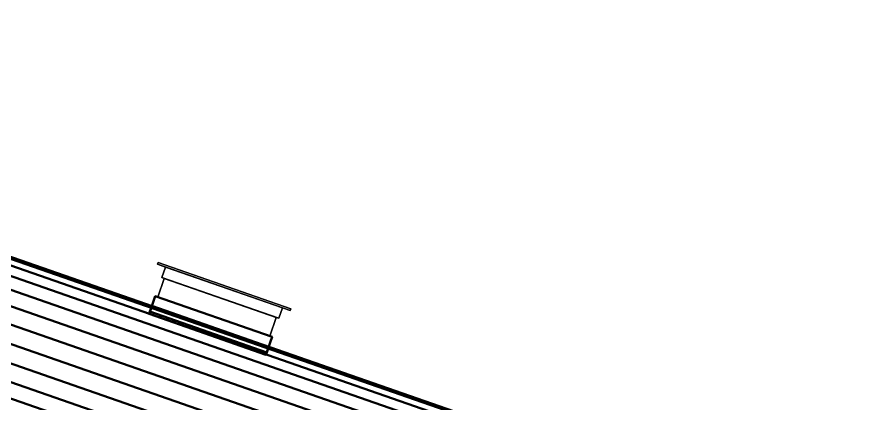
# Model space of a CAD drawing. Header units: inches. Extents: x -1654 to 1344, y -1538 to 36.
# Drawn here: x -564.1 to -481.3, y -922.1 to -884.6 of the extents above; entities that cross this region are included whole.
import ezdxf

# ---------------------------------------------------------------- set-up
doc = ezdxf.new("R2010")
doc.units = ezdxf.units.IN
doc.header["$MEASUREMENT"] = 0
doc.linetypes.add('Center', pattern=[1.25, 0.25, -0.1875, 0.625, -0.1875])
for name, color, linetype, lineweight in [('M-EQPT', 2, 'Continuous', 50), ('M-HVAC-CDFF', 3, 'Continuous', 30), ('M-HVAC-CDFF-SA', 3, 'Continuous', 30), ('M-HVAC-DUCT', 1, 'Center', 30), ('M-HVAC-DUCT-SA', 1, 'Continuous', 50)]:
    doc.layers.add(name, color=color, linetype=linetype, lineweight=lineweight)

# ---------------------------------------------------------------- blocks, each defined once
blk = doc.blocks.new('Heat Pump - Horizontal - Water Source - Heat Pump 5 Ton Horizontal-844844-_3D_')
at = {"layer": 'M-EQPT'}
mesh = blk.add_polyface(dxfattribs=at)
corners = [(35.6, -12.699, 10.65), (35.6, 12.699, 10.65), (-35.6, 12.699, 10.65), (-35.6, -12.699, 10.65)]
mesh.append_faces([[corners[k] for k in face] for face in [(3, 0, 1, 2)]])
mesh = blk.add_polyface(dxfattribs=at)
corners = [(35.6, -12.699, -10.65), (-35.6, -12.699, -10.65), (-35.6, 12.699, -10.65), (35.6, 12.699, -10.65)]
mesh.append_faces([[corners[k] for k in face] for face in [(2, 3, 0, 1)]])
mesh = blk.add_polyface(dxfattribs=at)
corners = [(-35.6, 12.699, 10.65), (35.6, 12.699, 10.65), (35.6, 12.699, -10.65), (-35.6, 12.699, -10.65)]
mesh.append_faces([[corners[k] for k in face] for face in [(0, 1, 2, 3)]])
blk = doc.blocks.new('Supply Diffuser - Sidewall - 12 x 6-951750-_3D_')
at = {"layer": 'M-HVAC-CDFF'}
mesh = blk.add_polyface(dxfattribs=at)
corners = [(-5.75, 3, 2.75), (5.75, 3, 2.75), (5.75, 3, -2.75), (-5.75, 3, -2.75)]
mesh.append_faces([[corners[k] for k in face] for face in [(2, 3, 0, 1)]])
mesh = blk.add_polyface(dxfattribs=at)
corners = [(-5.75, 3, 2.75), (-5.75, 3, -2.75), (-5.75, 1.078125, -2.75), (-5.75, 1.078125, 2.75)]
mesh.append_faces([[corners[k] for k in face] for face in [(2, 3, 0, 1)]])
mesh = blk.add_polyface(dxfattribs=at)
corners = [(-5.75, 3, -2.75), (5.75, 3, -2.75), (5.75, 1.078125, -2.75), (-5.75, 1.078125, -2.75)]
mesh.append_faces([[corners[k] for k in face] for face in [(2, 3, 0, 1)]])
mesh = blk.add_polyface(dxfattribs=at)
corners = [(5.75, 3, 2.75), (-5.75, 3, 2.75), (-5.75, 1.078125, 2.75), (5.75, 1.078125, 2.75)]
mesh.append_faces([[corners[k] for k in face] for face in [(2, 3, 0, 1)]])
mesh = blk.add_polyface(dxfattribs=at)
corners = [(5.75, 3, -2.75), (5.75, 3, 2.75), (5.75, 1.078125, 2.75), (5.75, 1.078125, -2.75)]
mesh.append_faces([[corners[k] for k in face] for face in [(2, 3, 0, 1)]])
mesh = blk.add_polyface(dxfattribs=at)
corners = [(-6, 1.078125, 3), (6, 1.078125, 3), (6, 1.078125, -3), (-6, 1.078125, -3), (-5.75, 1.078125, 2.75), (-5.75, 1.078125, -2.75), (5.75, 1.078125, -2.75), (5.75, 1.078125, 2.75)]
mesh.append_faces([[corners[k] for k in face] for face in [(3, 5, 6, 2), (2, 6, 7, 1)]], dxfattribs={"vtx0": -1, "vtx2": -1})
mesh.append_faces([[corners[k] for k in face] for face in [(4, 5, 3, 0), (7, 4, 0, 1)]], dxfattribs={"vtx1": -1, "vtx3": -1})
mesh = blk.add_polyface(dxfattribs=at)
corners = [(-6, 1.078125, 3), (-6, 1.078125, -3), (-6, 0, -3), (-6, 0, 3)]
mesh.append_faces([[corners[k] for k in face] for face in [(2, 3, 0, 1)]])
mesh = blk.add_polyface(dxfattribs=at)
corners = [(-6, 1.078125, -3), (6, 1.078125, -3), (6, 0, -3), (-6, 0, -3)]
mesh.append_faces([[corners[k] for k in face] for face in [(2, 3, 0, 1)]])
mesh = blk.add_polyface(dxfattribs=at)
corners = [(6, 1.078125, 3), (-6, 1.078125, 3), (-6, 0, 3), (6, 0, 3)]
mesh.append_faces([[corners[k] for k in face] for face in [(2, 3, 0, 1)]])
mesh = blk.add_polyface(dxfattribs=at)
corners = [(6, 1.078125, -3), (6, 1.078125, 3), (6, 0, 3), (6, 0, -3)]
mesh.append_faces([[corners[k] for k in face] for face in [(2, 3, 0, 1)]])
mesh = blk.add_polyface(dxfattribs=at)
corners = [(6.8125, 0, 3.8125), (6.8125, 0, -3.8125), (-6.8125, 0, -3.8125), (-6.8125, 0, 3.8125), (-6, 0, 3), (-6, 0, -3), (6, 0, -3), (6, 0, 3)]
mesh.append_faces([[corners[k] for k in face] for face in [(3, 4, 5, 2), (2, 5, 6, 1)]], dxfattribs={"vtx0": -1, "vtx2": -1})
mesh.append_faces([[corners[k] for k in face] for face in [(7, 4, 3, 0), (6, 7, 0, 1)]], dxfattribs={"vtx1": -1, "vtx3": -1})
mesh = blk.add_polyface(dxfattribs=at)
corners = [(-6.8125, -0.1875, 3.8125), (6.8125, -0.1875, 3.8125), (6.8125, 0, 3.8125), (-6.8125, 0, 3.8125)]
mesh.append_faces([[corners[k] for k in face] for face in [(3, 0, 1, 2)]])
mesh = blk.add_polyface(dxfattribs=at)
corners = [(-6.8125, -0.1875, -3.8125), (-6.8125, -0.1875, 3.8125), (-6.8125, 0, 3.8125), (-6.8125, 0, -3.8125)]
mesh.append_faces([[corners[k] for k in face] for face in [(0, 1, 2, 3)]])
mesh = blk.add_polyface(dxfattribs=at)
corners = [(6.8125, -0.1875, -3.8125), (-6.8125, -0.1875, -3.8125), (-6.8125, 0, -3.8125), (6.8125, 0, -3.8125)]
mesh.append_faces([[corners[k] for k in face] for face in [(3, 0, 1, 2)]])
mesh = blk.add_polyface(dxfattribs=at)
corners = [(6.8125, -0.1875, 3.8125), (-6.8125, -0.1875, 3.8125), (-6.8125, -0.1875, -3.8125), (6.8125, -0.1875, -3.8125)]
mesh.append_faces([[corners[k] for k in face] for face in [(3, 0, 1, 2)]])
mesh = blk.add_polyface(dxfattribs=at)
corners = [(6.8125, -0.1875, 3.8125), (6.8125, -0.1875, -3.8125), (6.8125, 0, -3.8125), (6.8125, 0, 3.8125)]
mesh.append_faces([[corners[k] for k in face] for face in [(0, 1, 2, 3)]])
blk = doc.blocks.new('Rectangular Takeoff - Standard-912471-_3D_')
at = {"layer": 'M-HVAC-DUCT', "color": 8, "linetype": 'Continuous', "lineweight": 50}
mesh = blk.add_polyface(dxfattribs=at)
corners = [(-0.824, -6, 3), (-0.824, 6, 3), (-0.824, 6, -3), (-0.824, -6, -3)]
mesh.append_faces([[corners[k] for k in face] for face in [(2, 3, 0, 1)]], dxfattribs={"color": 8})
mesh = blk.add_polyface(dxfattribs=at)
corners = [(-0.824, 6, -3), (1, 6, -3), (1, -6, -3), (-0.824, -6, -3)]
mesh.append_faces([[corners[k] for k in face] for face in [(3, 0, 1, 2)]], dxfattribs={"color": 8})
mesh = blk.add_polyface(dxfattribs=at)
corners = [(-0.824, 6, 3), (1, 6, 3), (1, 6, -3), (-0.824, 6, -3)]
mesh.append_faces([[corners[k] for k in face] for face in [(2, 3, 0, 1)]], dxfattribs={"color": 8})
mesh = blk.add_polyface(dxfattribs=at)
corners = [(1, -6, 3), (1, 6, 3), (-0.824, 6, 3), (-0.824, -6, 3)]
mesh.append_faces([[corners[k] for k in face] for face in [(1, 2, 3, 0)]], dxfattribs={"color": 8})
mesh = blk.add_polyface(dxfattribs=at)
corners = [(1, -6, 3), (1, -6, -3), (1, 6, -3), (1, 6, 3)]
mesh.append_faces([[corners[k] for k in face] for face in [(3, 0, 1, 2)]], dxfattribs={"color": 8})
mesh = blk.add_polyface(dxfattribs=at)
corners = [(-0.824, -6, -3), (1, -6, -3), (1, -6, 3), (-0.824, -6, 3)]
mesh.append_faces([[corners[k] for k in face] for face in [(2, 3, 0, 1)]], dxfattribs={"color": 8})

msp = doc.modelspace()

# ---------------------------------------------------------------- linework, layer by layer
at = {"layer": 'M-HVAC-DUCT', "color": 5}
msp.add_line((-521.525, -931.333, 1332), (-634.077, -892.116, 1332), dxfattribs=at)
msp.add_line((-521.525, -931.333, 1332), (-634.077, -892.116, 1332), dxfattribs=at)

# ---------------------------------------------------------------- block references
at = {"layer": 'M-EQPT', "rotation": 70.79013128408354}
msp.add_blockref('Heat Pump - Horizontal - Water Source - Heat Pump 5 Ton Horizontal-844844-_3D_', (-460.347, -927.501, 1332), dxfattribs=at)
at = {"layer": 'M-HVAC-CDFF-SA', "rotation": 160.7901312840832}
msp.add_blockref('Supply Diffuser - Sidewall - 12 x 6-951750-_3D_', (-544.034, -910.783, 1332), dxfattribs=at)
at = {"layer": 'M-HVAC-DUCT-SA', "color": 8, "extrusion": (0, 0, -1), "rotation": 109.2098687159166}
msp.add_blockref('Rectangular Takeoff - Standard-912471-_3D_', (545.35, -914.56, -1332), dxfattribs=at)

# ---------------------------------------------------------------- meshes
at = {"layer": 'M-HVAC-DUCT-SA', "color": 8}
mesh = msp.add_polyface(dxfattribs=at)
corners = [(-521.525, -931.333, 1340), (-520.939, -929.652, 1339.799), (-520.383, -928.055, 1339.208), (-519.883, -926.623, 1338.255), (-519.467, -925.427, 1336.988), (-519.153, -924.527, 1335.471), (-518.958, -923.968, 1333.78), (-518.892, -923.778, 1332), (-631.445, -884.562, 1332), (-631.511, -884.751, 1333.78), (-631.706, -885.31, 1335.471), (-632.019, -886.21, 1336.988), (-632.436, -887.406, 1338.255), (-632.935, -888.838, 1339.208), (-633.492, -890.435, 1339.799), (-634.077, -892.116, 1340)]
mesh.append_faces([[corners[k] for k in face] for face in [(9, 10, 5, 6), (10, 11, 4, 5), (3, 4, 11, 12), (12, 13, 2, 3), (13, 14, 1, 2)]], dxfattribs={"vtx1": -1, "vtx3": -1, "color": 8})
mesh.append_faces([[corners[k] for k in face] for face in [(7, 8, 9, 6)]], dxfattribs={"vtx2": -1, "color": 8})
mesh.append_faces([[corners[k] for k in face] for face in [(14, 15, 0, 1)]], dxfattribs={"vtx3": -1, "color": 8})
mesh = msp.add_polyface(dxfattribs=at)
corners = [(-518.892, -923.778, 1332), (-518.958, -923.968, 1330.22), (-519.153, -924.527, 1328.529), (-519.467, -925.427, 1327.012), (-519.883, -926.623, 1325.745), (-520.383, -928.055, 1324.792), (-520.939, -929.652, 1324.201), (-521.525, -931.333, 1324), (-634.077, -892.116, 1324), (-633.492, -890.435, 1324.201), (-632.935, -888.838, 1324.792), (-632.436, -887.406, 1325.745), (-632.019, -886.21, 1327.012), (-631.706, -885.31, 1328.529), (-631.511, -884.751, 1330.22), (-631.445, -884.562, 1332)]
mesh.append_faces([[corners[k] for k in face] for face in [(8, 9, 6, 7)]], dxfattribs={"vtx1": -1, "color": 8})
mesh.append_faces([[corners[k] for k in face] for face in [(9, 10, 5, 6), (10, 11, 4, 5), (3, 4, 11, 12), (12, 13, 2, 3), (13, 14, 1, 2)]], dxfattribs={"vtx1": -1, "vtx3": -1, "color": 8})
mesh.append_faces([[corners[k] for k in face] for face in [(14, 15, 0, 1)]], dxfattribs={"vtx3": -1, "color": 8})
mesh = msp.add_polyface(dxfattribs=at)
corners = [(-524.157, -938.888, 1332), (-524.091, -938.698, 1333.78), (-523.896, -938.139, 1335.471), (-523.583, -937.239, 1336.988), (-523.166, -936.043, 1338.255), (-522.667, -934.611, 1339.208), (-522.11, -933.014, 1339.799), (-521.525, -931.333, 1340), (-634.077, -892.116, 1340), (-634.663, -893.797, 1339.799), (-635.22, -895.394, 1339.208), (-635.719, -896.826, 1338.255), (-636.135, -898.023, 1336.988), (-636.449, -898.923, 1335.471), (-636.644, -899.481, 1333.78), (-636.71, -899.671, 1332)]
mesh.append_faces([[corners[k] for k in face] for face in [(8, 9, 6, 7)]], dxfattribs={"vtx1": -1, "color": 8})
mesh.append_faces([[corners[k] for k in face] for face in [(9, 10, 5, 6), (10, 11, 4, 5), (3, 4, 11, 12), (12, 13, 2, 3), (13, 14, 1, 2)]], dxfattribs={"vtx1": -1, "vtx3": -1, "color": 8})
mesh.append_faces([[corners[k] for k in face] for face in [(14, 15, 0, 1)]], dxfattribs={"vtx3": -1, "color": 8})
mesh = msp.add_polyface(dxfattribs=at)
corners = [(-521.525, -931.333, 1324), (-522.11, -933.014, 1324.201), (-522.667, -934.611, 1324.792), (-523.166, -936.043, 1325.745), (-523.583, -937.239, 1327.012), (-523.896, -938.139, 1328.529), (-524.091, -938.698, 1330.22), (-524.157, -938.888, 1332), (-636.71, -899.671, 1332), (-636.644, -899.481, 1330.22), (-636.449, -898.923, 1328.529), (-636.135, -898.023, 1327.012), (-635.719, -896.826, 1325.745), (-635.22, -895.394, 1324.792), (-634.663, -893.797, 1324.201), (-634.077, -892.116, 1324)]
mesh.append_faces([[corners[k] for k in face] for face in [(8, 9, 6, 7)]], dxfattribs={"vtx1": -1, "color": 8})
mesh.append_faces([[corners[k] for k in face] for face in [(9, 10, 5, 6), (10, 11, 4, 5), (3, 4, 11, 12), (12, 13, 2, 3), (13, 14, 1, 2)]], dxfattribs={"vtx1": -1, "vtx3": -1, "color": 8})
mesh.append_faces([[corners[k] for k in face] for face in [(14, 15, 0, 1)]], dxfattribs={"vtx3": -1, "color": 8})
mesh = msp.add_polyface(dxfattribs=at)
corners = [(-551.287, -913.364, 1329), (-551.287, -913.364, 1335), (-551.208, -913.137, 1335), (-551.064, -912.725, 1333.528), (-551.016, -912.586, 1332), (-551.064, -912.725, 1330.472), (-551.208, -913.137, 1329)]
mesh.append_faces([[corners[k] for k in face] for face in [(3, 1, 2)]], dxfattribs={"vtx0": -1, "color": 8})
mesh.append_faces([[corners[k] for k in face] for face in [(4, 0, 1, 3)]], dxfattribs={"vtx0": -1, "vtx2": -1, "color": 8})
mesh.append_faces([[corners[k] for k in face] for face in [(5, 6, 0, 4)]], dxfattribs={"vtx2": -1, "color": 8})
mesh = msp.add_polyface(dxfattribs=at)
corners = [(-551.287, -913.364, 1335), (-539.955, -917.312, 1335), (-539.876, -917.085, 1335), (-551.208, -913.137, 1335)]
mesh.append_faces([[corners[k] for k in face] for face in [(3, 0, 1, 2)]], dxfattribs={"color": 8})
mesh = msp.add_polyface(dxfattribs=at)
corners = [(-539.955, -917.312, 1329), (-551.287, -913.364, 1329), (-551.208, -913.137, 1329), (-539.876, -917.085, 1329)]
mesh.append_faces([[corners[k] for k in face] for face in [(3, 0, 1, 2)]], dxfattribs={"color": 8})
mesh = msp.add_polyface(dxfattribs=at)
corners = [(-539.684, -916.534, 1332), (-551.016, -912.586, 1332), (-551.064, -912.725, 1333.528), (-551.208, -913.137, 1335), (-539.876, -917.085, 1335), (-539.733, -916.673, 1333.528)]
mesh.append_faces([[corners[k] for k in face] for face in [(2, 5, 0, 1)]], dxfattribs={"vtx0": -1, "color": 8})
mesh.append_faces([[corners[k] for k in face] for face in [(2, 3, 4, 5)]], dxfattribs={"vtx3": -1, "color": 8})
mesh = msp.add_polyface(dxfattribs=at)
corners = [(-551.016, -912.586, 1332), (-539.684, -916.534, 1332), (-539.733, -916.673, 1330.472), (-539.876, -917.085, 1329), (-551.208, -913.137, 1329), (-551.064, -912.725, 1330.472)]
mesh.append_faces([[corners[k] for k in face] for face in [(2, 3, 4, 5), (5, 0, 1, 2)]], dxfattribs={"vtx3": -1, "color": 8})
mesh = msp.add_polyface(dxfattribs=at)
corners = [(-551.287, -913.364, 1329), (-539.955, -917.312, 1329), (-539.955, -917.312, 1335), (-551.287, -913.364, 1335)]
mesh.append_faces([[corners[k] for k in face] for face in [(2, 3, 0, 1)]], dxfattribs={"color": 8})
mesh = msp.add_polyface(dxfattribs=at)
corners = [(-539.955, -917.312, 1335), (-539.955, -917.312, 1329), (-539.876, -917.085, 1329), (-539.733, -916.673, 1330.472), (-539.684, -916.534, 1332), (-539.733, -916.673, 1333.528), (-539.876, -917.085, 1335)]
mesh.append_faces([[corners[k] for k in face] for face in [(3, 1, 2)]], dxfattribs={"vtx0": -1, "color": 8})
mesh.append_faces([[corners[k] for k in face] for face in [(4, 0, 1, 3)]], dxfattribs={"vtx0": -1, "vtx2": -1, "color": 8})
mesh.append_faces([[corners[k] for k in face] for face in [(5, 6, 0, 4)]], dxfattribs={"vtx2": -1, "color": 8})

doc.saveas('drawing.dxf')
